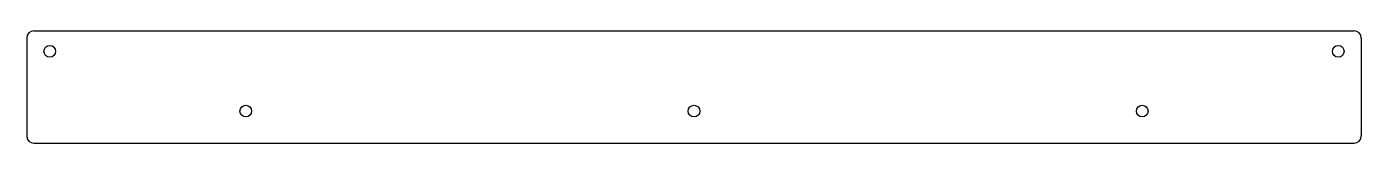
# Model space of a CAD drawing. Extents: x 0 to 22.8, y 0 to 1.9.
import ezdxf

# ---------------------------------------------------------------- set-up
doc = ezdxf.new("R2010")
doc.units = 0
doc.header["$LTSCALE"] = 1.87
doc.layers.get('0').update_dxf_attribs({"linetype": 'CONTINUOUS'})
doc.layers.add('DTM_AXES', color=7, linetype='CONTINUOUS')

msp = doc.modelspace()

# ---------------------------------------------------------------- linework, layer by layer
at = {"color": 3, "linetype": 'CONTINUOUS'}
for p, q in [((0.125, 1.917), (22.719, 1.917)), ((0, 1.792), (0, 1.078)), ((22.844, 1.792), (22.844, 1.078)), ((0, 1.004), (0, 0.125)), ((22.844, 1.004), (22.844, 0.125)), ((0.125, 0), (22.719, 0))]:
    msp.add_line(p, q, dxfattribs=at)
for centre, start, end in [((0.125, 1.792), 90, 180), ((22.719, 1.792), 0, 90), ((0.125, 0.125), 180, 270), ((22.719, 0.125), 270, 0)]:
    msp.add_arc(centre, 0.125, start, end, dxfattribs=at)
at = {"layer": 'DTM_AXES', "color": 3, "linetype": 'CONTINUOUS'}
for p, q in [((0, 1.078), (0, 1.004)), ((22.844, 1.078), (22.844, 1.004))]:
    msp.add_line(p, q, dxfattribs=at)
for centre in [(0.395, 1.567), (22.449, 1.567), (3.75, 0.547), (11.422, 0.547), (19.094, 0.547)]:
    msp.add_circle(centre, 0.0995, dxfattribs=at)

doc.saveas('drawing.dxf')
